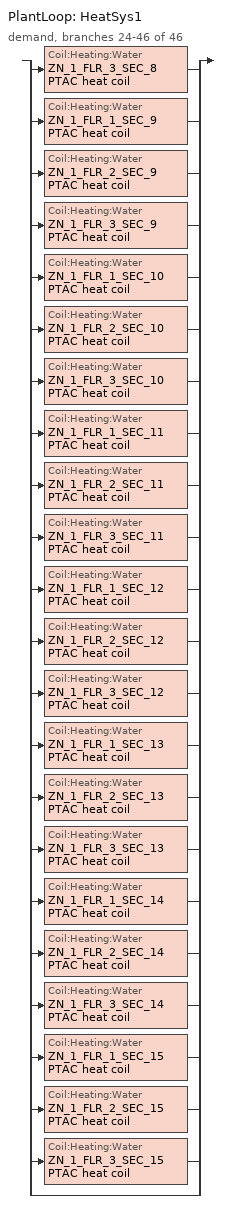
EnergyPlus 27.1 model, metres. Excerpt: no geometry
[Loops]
PlantLoop 'HeatSys1'
 demand, branches 24-46 of 46: split
  | Coil:Heating:Water 'ZN_1_FLR_3_SEC_8 PTAC heat coil'
  | Coil:Heating:Water 'ZN_1_FLR_1_SEC_9 PTAC heat coil'
  | Coil:Heating:Water 'ZN_1_FLR_2_SEC_9 PTAC heat coil'
  | Coil:Heating:Water 'ZN_1_FLR_3_SEC_9 PTAC heat coil'
  | Coil:Heating:Water 'ZN_1_FLR_1_SEC_10 PTAC heat coil'
  | Coil:Heating:Water 'ZN_1_FLR_2_SEC_10 PTAC heat coil'
  | Coil:Heating:Water 'ZN_1_FLR_3_SEC_10 PTAC heat coil'
  | Coil:Heating:Water 'ZN_1_FLR_1_SEC_11 PTAC heat coil'
  | Coil:Heating:Water 'ZN_1_FLR_2_SEC_11 PTAC heat coil'
  | Coil:Heating:Water 'ZN_1_FLR_3_SEC_11 PTAC heat coil'
  | Coil:Heating:Water 'ZN_1_FLR_1_SEC_12 PTAC heat coil'
  | Coil:Heating:Water 'ZN_1_FLR_2_SEC_12 PTAC heat coil'
  | Coil:Heating:Water 'ZN_1_FLR_3_SEC_12 PTAC heat coil'
  | Coil:Heating:Water 'ZN_1_FLR_1_SEC_13 PTAC heat coil'
  | Coil:Heating:Water 'ZN_1_FLR_2_SEC_13 PTAC heat coil'
  | Coil:Heating:Water 'ZN_1_FLR_3_SEC_13 PTAC heat coil'
  | Coil:Heating:Water 'ZN_1_FLR_1_SEC_14 PTAC heat coil'
  | Coil:Heating:Water 'ZN_1_FLR_2_SEC_14 PTAC heat coil'
  | Coil:Heating:Water 'ZN_1_FLR_3_SEC_14 PTAC heat coil'
  | Coil:Heating:Water 'ZN_1_FLR_1_SEC_15 PTAC heat coil'
  | Coil:Heating:Water 'ZN_1_FLR_2_SEC_15 PTAC heat coil'
  | Coil:Heating:Water 'ZN_1_FLR_3_SEC_15 PTAC heat coil'
  | bypass
[ComponentCost:LineItem]
Name | Line Item Type | Item | Cost per Each {$} | Quantity | Cost per Unit of Output Capacity {$/kW}
Daylighting:ZN_1_FLR_3_SEC_8 | Daylighting:Controls | ZN_1_FLR_3_SEC_8 | 1 | 0
Infiltration:ZN_1_FLR_3_SEC_8 | General | ZN_1_FLR_3_SEC_8 | 1 | 0.0362
People:ZN_1_FLR_3_SEC_8 | General | ZN_1_FLR_3_SEC_8 | 1 | 2.6803
LIGHTING EQUIP:ZN_1_FLR_3_SEC_8 | Lights | ZN_1_FLR_3_SEC_8 |  |  | 1
ELECTRIC EQUIPMENT:ZN_1_FLR_3_SEC_8:MiscPlug | General | ZN_1_FLR_3_SEC_8 | 1 | 0.5388
Daylighting:ZN_1_FLR_1_SEC_9 | Daylighting:Controls | ZN_1_FLR_1_SEC_9 | 1 | 0
Infiltration:ZN_1_FLR_1_SEC_9 | General | ZN_1_FLR_1_SEC_9 | 1 | 0.0351
People:ZN_1_FLR_1_SEC_9 | General | ZN_1_FLR_1_SEC_9 | 1 | 2.6035
LIGHTING EQUIP:ZN_1_FLR_1_SEC_9 | Lights | ZN_1_FLR_1_SEC_9 |  |  | 1
ELECTRIC EQUIPMENT:ZN_1_FLR_1_SEC_9:MiscPlug | General | ZN_1_FLR_1_SEC_9 | 1 | 0.5234
Daylighting:ZN_1_FLR_2_SEC_9 | Daylighting:Controls | ZN_1_FLR_2_SEC_9 | 1 | 0
Infiltration:ZN_1_FLR_2_SEC_9 | General | ZN_1_FLR_2_SEC_9 | 1 | 0.0351
People:ZN_1_FLR_2_SEC_9 | General | ZN_1_FLR_2_SEC_9 | 1 | 2.6035
LIGHTING EQUIP:ZN_1_FLR_2_SEC_9 | Lights | ZN_1_FLR_2_SEC_9 |  |  | 1
ELECTRIC EQUIPMENT:ZN_1_FLR_2_SEC_9:MiscPlug | General | ZN_1_FLR_2_SEC_9 | 1 | 0.5234
Daylighting:ZN_1_FLR_3_SEC_9 | Daylighting:Controls | ZN_1_FLR_3_SEC_9 | 1 | 0
Infiltration:ZN_1_FLR_3_SEC_9 | General | ZN_1_FLR_3_SEC_9 | 1 | 0.0351
People:ZN_1_FLR_3_SEC_9 | General | ZN_1_FLR_3_SEC_9 | 1 | 2.6035
LIGHTING EQUIP:ZN_1_FLR_3_SEC_9 | Lights | ZN_1_FLR_3_SEC_9 |  |  | 1
ELECTRIC EQUIPMENT:ZN_1_FLR_3_SEC_9:MiscPlug | General | ZN_1_FLR_3_SEC_9 | 1 | 0.5234
Daylighting:ZN_1_FLR_1_SEC_10 | Daylighting:Controls | ZN_1_FLR_1_SEC_10 | 1 | 0
Infiltration:ZN_1_FLR_1_SEC_10 | General | ZN_1_FLR_1_SEC_10 | 1 | 0.0362
People:ZN_1_FLR_1_SEC_10 | General | ZN_1_FLR_1_SEC_10 | 1 | 2.6803
LIGHTING EQUIP:ZN_1_FLR_1_SEC_10 | Lights | ZN_1_FLR_1_SEC_10 |  |  | 1
ELECTRIC EQUIPMENT:ZN_1_FLR_1_SEC_10:MiscPlug | General | ZN_1_FLR_1_SEC_10 | 1 | 0.5388
Daylighting:ZN_1_FLR_2_SEC_10 | Daylighting:Controls | ZN_1_FLR_2_SEC_10 | 1 | 0
Infiltration:ZN_1_FLR_2_SEC_10 | General | ZN_1_FLR_2_SEC_10 | 1 | 0.0362
People:ZN_1_FLR_2_SEC_10 | General | ZN_1_FLR_2_SEC_10 | 1 | 2.6803
LIGHTING EQUIP:ZN_1_FLR_2_SEC_10 | Lights | ZN_1_FLR_2_SEC_10 |  |  | 1
ELECTRIC EQUIPMENT:ZN_1_FLR_2_SEC_10:MiscPlug | General | ZN_1_FLR_2_SEC_10 | 1 | 0.5388
Daylighting:ZN_1_FLR_3_SEC_10 | Daylighting:Controls | ZN_1_FLR_3_SEC_10 | 1 | 0
Infiltration:ZN_1_FLR_3_SEC_10 | General | ZN_1_FLR_3_SEC_10 | 1 | 0.0362
People:ZN_1_FLR_3_SEC_10 | General | ZN_1_FLR_3_SEC_10 | 1 | 2.6803
LIGHTING EQUIP:ZN_1_FLR_3_SEC_10 | Lights | ZN_1_FLR_3_SEC_10 |  |  | 1
ELECTRIC EQUIPMENT:ZN_1_FLR_3_SEC_10:MiscPlug | General | ZN_1_FLR_3_SEC_10 | 1 | 0.5388
Daylighting:ZN_1_FLR_1_SEC_11 | Daylighting:Controls | ZN_1_FLR_1_SEC_11 | 1 | 0
Infiltration:ZN_1_FLR_1_SEC_11 | General | ZN_1_FLR_1_SEC_11 | 1 | 0.0252
People:ZN_1_FLR_1_SEC_11 | General | ZN_1_FLR_1_SEC_11 | 1 | 1.8637
LIGHTING EQUIP:ZN_1_FLR_1_SEC_11 | Lights | ZN_1_FLR_1_SEC_11 |  |  | 1
ELECTRIC EQUIPMENT:ZN_1_FLR_1_SEC_11:MiscPlug | General | ZN_1_FLR_1_SEC_11 | 1 | 0.3746
Daylighting:ZN_1_FLR_2_SEC_11 | Daylighting:Controls | ZN_1_FLR_2_SEC_11 | 1 | 0
Infiltration:ZN_1_FLR_2_SEC_11 | General | ZN_1_FLR_2_SEC_11 | 1 | 0.0252
People:ZN_1_FLR_2_SEC_11 | General | ZN_1_FLR_2_SEC_11 | 1 | 1.8637
LIGHTING EQUIP:ZN_1_FLR_2_SEC_11 | Lights | ZN_1_FLR_2_SEC_11 |  |  | 1
ELECTRIC EQUIPMENT:ZN_1_FLR_2_SEC_11:MiscPlug | General | ZN_1_FLR_2_SEC_11 | 1 | 0.3746
Daylighting:ZN_1_FLR_3_SEC_11 | Daylighting:Controls | ZN_1_FLR_3_SEC_11 | 1 | 0
Infiltration:ZN_1_FLR_3_SEC_11 | General | ZN_1_FLR_3_SEC_11 | 1 | 0.0252
People:ZN_1_FLR_3_SEC_11 | General | ZN_1_FLR_3_SEC_11 | 1 | 1.8637
LIGHTING EQUIP:ZN_1_FLR_3_SEC_11 | Lights | ZN_1_FLR_3_SEC_11 |  |  | 1
ELECTRIC EQUIPMENT:ZN_1_FLR_3_SEC_11:MiscPlug | General | ZN_1_FLR_3_SEC_11 | 1 | 0.3746
Daylighting:ZN_1_FLR_1_SEC_12 | Daylighting:Controls | ZN_1_FLR_1_SEC_12 | 1 | 0
Infiltration:ZN_1_FLR_1_SEC_12 | General | ZN_1_FLR_1_SEC_12 | 1 | 0.0855
People:ZN_1_FLR_1_SEC_12 | General | ZN_1_FLR_1_SEC_12 | 1 | 6.3309
LIGHTING EQUIP:ZN_1_FLR_1_SEC_12 | Lights | ZN_1_FLR_1_SEC_12 |  |  | 1
ELECTRIC EQUIPMENT:ZN_1_FLR_1_SEC_12:MiscPlug | General | ZN_1_FLR_1_SEC_12 | 1 | 1.2727
Daylighting:ZN_1_FLR_2_SEC_12 | Daylighting:Controls | ZN_1_FLR_2_SEC_12 | 1 | 0
Infiltration:ZN_1_FLR_2_SEC_12 | General | ZN_1_FLR_2_SEC_12 | 1 | 0.0855
People:ZN_1_FLR_2_SEC_12 | General | ZN_1_FLR_2_SEC_12 | 1 | 6.3309
LIGHTING EQUIP:ZN_1_FLR_2_SEC_12 | Lights | ZN_1_FLR_2_SEC_12 |  |  | 1
ELECTRIC EQUIPMENT:ZN_1_FLR_2_SEC_12:MiscPlug | General | ZN_1_FLR_2_SEC_12 | 1 | 1.2727
Daylighting:ZN_1_FLR_3_SEC_12 | Daylighting:Controls | ZN_1_FLR_3_SEC_12 | 1 | 0
Infiltration:ZN_1_FLR_3_SEC_12 | General | ZN_1_FLR_3_SEC_12 | 1 | 0.0855
People:ZN_1_FLR_3_SEC_12 | General | ZN_1_FLR_3_SEC_12 | 1 | 6.3309
LIGHTING EQUIP:ZN_1_FLR_3_SEC_12 | Lights | ZN_1_FLR_3_SEC_12 |  |  | 1
ELECTRIC EQUIPMENT:ZN_1_FLR_3_SEC_12:MiscPlug | General | ZN_1_FLR_3_SEC_12 | 1 | 1.2727
Infiltration:ZN_1_FLR_1_SEC_13 | General | ZN_1_FLR_1_SEC_13 | 1 | 0.0954
People:ZN_1_FLR_1_SEC_13 | General | ZN_1_FLR_1_SEC_13 | 1 | 7.0708
LIGHTING EQUIP:ZN_1_FLR_1_SEC_13 | Lights | ZN_1_FLR_1_SEC_13 |  |  | 1
ELECTRIC EQUIPMENT:ZN_1_FLR_1_SEC_13:MiscPlug | General | ZN_1_FLR_1_SEC_13 | 1 | 1.4214
Infiltration:ZN_1_FLR_2_SEC_13 | General | ZN_1_FLR_2_SEC_13 | 1 | 0.0954
People:ZN_1_FLR_2_SEC_13 | General | ZN_1_FLR_2_SEC_13 | 1 | 7.0708
LIGHTING EQUIP:ZN_1_FLR_2_SEC_13 | Lights | ZN_1_FLR_2_SEC_13 |  |  | 1
ELECTRIC EQUIPMENT:ZN_1_FLR_2_SEC_13:MiscPlug | General | ZN_1_FLR_2_SEC_13 | 1 | 1.4214
Infiltration:ZN_1_FLR_3_SEC_13 | General | ZN_1_FLR_3_SEC_13 | 1 | 0.0954
People:ZN_1_FLR_3_SEC_13 | General | ZN_1_FLR_3_SEC_13 | 1 | 7.0708
LIGHTING EQUIP:ZN_1_FLR_3_SEC_13 | Lights | ZN_1_FLR_3_SEC_13 |  |  | 1
ELECTRIC EQUIPMENT:ZN_1_FLR_3_SEC_13:MiscPlug | General | ZN_1_FLR_3_SEC_13 | 1 | 1.4214
Infiltration:ZN_1_FLR_1_SEC_14 | General | ZN_1_FLR_1_SEC_14 | 1 | 0.0087
People:ZN_1_FLR_1_SEC_14 | General | ZN_1_FLR_1_SEC_14 | 1 | 0.6436
LIGHTING EQUIP:ZN_1_FLR_1_SEC_14 | Lights | ZN_1_FLR_1_SEC_14 |  |  | 1
ELECTRIC EQUIPMENT:ZN_1_FLR_1_SEC_14:MiscPlug | General | ZN_1_FLR_1_SEC_14 | 1 | 0.1294
Infiltration:ZN_1_FLR_2_SEC_14 | General | ZN_1_FLR_2_SEC_14 | 1 | 0.0087
People:ZN_1_FLR_2_SEC_14 | General | ZN_1_FLR_2_SEC_14 | 1 | 0.6436
LIGHTING EQUIP:ZN_1_FLR_2_SEC_14 | Lights | ZN_1_FLR_2_SEC_14 |  |  | 1
ELECTRIC EQUIPMENT:ZN_1_FLR_2_SEC_14:MiscPlug | General | ZN_1_FLR_2_SEC_14 | 1 | 0.1294
Infiltration:ZN_1_FLR_3_SEC_14 | General | ZN_1_FLR_3_SEC_14 | 1 | 0.0087
People:ZN_1_FLR_3_SEC_14 | General | ZN_1_FLR_3_SEC_14 | 1 | 0.6436
LIGHTING EQUIP:ZN_1_FLR_3_SEC_14 | Lights | ZN_1_FLR_3_SEC_14 |  |  | 1
ELECTRIC EQUIPMENT:ZN_1_FLR_3_SEC_14:MiscPlug | General | ZN_1_FLR_3_SEC_14 | 1 | 0.1294
Infiltration:ZN_1_FLR_1_SEC_15 | General | ZN_1_FLR_1_SEC_15 | 1 | 0.0954
People:ZN_1_FLR_1_SEC_15 | General | ZN_1_FLR_1_SEC_15 | 1 | 7.0708
LIGHTING EQUIP:ZN_1_FLR_1_SEC_15 | Lights | ZN_1_FLR_1_SEC_15 |  |  | 1
ELECTRIC EQUIPMENT:ZN_1_FLR_1_SEC_15:MiscPlug | General | ZN_1_FLR_1_SEC_15 | 1 | 1.4214
Infiltration:ZN_1_FLR_2_SEC_15 | General | ZN_1_FLR_2_SEC_15 | 1 | 0.0954
People:ZN_1_FLR_2_SEC_15 | General | ZN_1_FLR_2_SEC_15 | 1 | 7.0708
LIGHTING EQUIP:ZN_1_FLR_2_SEC_15 | Lights | ZN_1_FLR_2_SEC_15 |  |  | 1
ELECTRIC EQUIPMENT:ZN_1_FLR_2_SEC_15:MiscPlug | General | ZN_1_FLR_2_SEC_15 | 1 | 1.4214
Infiltration:ZN_1_FLR_3_SEC_15 | General | ZN_1_FLR_3_SEC_15 | 1 | 0.0954
People:ZN_1_FLR_3_SEC_15 | General | ZN_1_FLR_3_SEC_15 | 1 | 7.0708
LIGHTING EQUIP:ZN_1_FLR_3_SEC_15 | Lights | ZN_1_FLR_3_SEC_15 |  |  | 1
ELECTRIC EQUIPMENT:ZN_1_FLR_3_SEC_15:MiscPlug | General | ZN_1_FLR_3_SEC_15 | 1 | 1.4214
[Sizing:Zone] Zone Cooling Design Supply Air Temperature Input Method=SupplyAirTemperature; Zone Cooling Design Supply Air Temperature {C}=14; Zone Heating Design Supply Air Temperature Input Method=SupplyAirTemperature; Zone Heating Design Supply Air Temperature {C}=40; Zone Cooling Design Supply Air Humidity Ratio {kgWater/kgDryAir}=0.0085; Zone Heating Design Supply Air Humidity Ratio {kgWater/kgDryAir}=0.008; Zone Heating Sizing Factor=0; Zone Cooling Sizing Factor=0; Cooling Design Air Flow Method=DesignDay; Cooling Design Air Flow Rate {m3/s}=0; Cooling Minimum Air Flow {m3/s}=0; Cooling Minimum Air Flow Fraction=0; Heating Design Air Flow Method=DesignDay; Heating Design Air Flow Rate {m3/s}=0
Name | Design Specification Outdoor Air Object
ZN_1_FLR_3_SEC_8 | SZ DSOA ZN_1_FLR_3_SEC_8
ZN_1_FLR_1_SEC_9 | SZ DSOA ZN_1_FLR_1_SEC_9
ZN_1_FLR_2_SEC_9 | SZ DSOA ZN_1_FLR_2_SEC_9
ZN_1_FLR_3_SEC_9 | SZ DSOA ZN_1_FLR_3_SEC_9
ZN_1_FLR_1_SEC_10 | SZ DSOA ZN_1_FLR_1_SEC_10
ZN_1_FLR_2_SEC_10 | SZ DSOA ZN_1_FLR_2_SEC_10
ZN_1_FLR_3_SEC_10 | SZ DSOA ZN_1_FLR_3_SEC_10
ZN_1_FLR_1_SEC_11 | SZ DSOA ZN_1_FLR_1_SEC_11
ZN_1_FLR_2_SEC_11 | SZ DSOA ZN_1_FLR_2_SEC_11
ZN_1_FLR_3_SEC_11 | SZ DSOA ZN_1_FLR_3_SEC_11
ZN_1_FLR_1_SEC_12 | SZ DSOA ZN_1_FLR_1_SEC_12
ZN_1_FLR_2_SEC_12 | SZ DSOA ZN_1_FLR_2_SEC_12
ZN_1_FLR_3_SEC_12 | SZ DSOA ZN_1_FLR_3_SEC_12
ZN_1_FLR_1_SEC_13 | SZ DSOA ZN_1_FLR_1_SEC_13
ZN_1_FLR_2_SEC_13 | SZ DSOA ZN_1_FLR_2_SEC_13
ZN_1_FLR_3_SEC_13 | SZ DSOA ZN_1_FLR_3_SEC_13
ZN_1_FLR_1_SEC_14 | SZ DSOA ZN_1_FLR_1_SEC_14
ZN_1_FLR_2_SEC_14 | SZ DSOA ZN_1_FLR_2_SEC_14
ZN_1_FLR_3_SEC_14 | SZ DSOA ZN_1_FLR_3_SEC_14
ZN_1_FLR_1_SEC_15 | SZ DSOA ZN_1_FLR_1_SEC_15
ZN_1_FLR_2_SEC_15 | SZ DSOA ZN_1_FLR_2_SEC_15
ZN_1_FLR_3_SEC_15 | SZ DSOA ZN_1_FLR_3_SEC_15
[DesignSpecification:OutdoorAir] Outdoor Air Method=Flow/Zone; Outdoor Air Flow per Zone Floor Area {m3/s-m2}=0
Name | Outdoor Air Flow per Zone {m3/s}
SZ DSOA ZN_1_FLR_3_SEC_8; SZ DSOA ZN_1_FLR_1_SEC_10; SZ DSOA ZN_1_FLR_2_SEC_10; SZ DSOA ZN_1_FLR_3_SEC_10 | 0.0268905
SZ DSOA ZN_1_FLR_1_SEC_9; SZ DSOA ZN_1_FLR_2_SEC_9; SZ DSOA ZN_1_FLR_3_SEC_9 | 0.0261197
SZ DSOA ZN_1_FLR_1_SEC_11; SZ DSOA ZN_1_FLR_2_SEC_11; SZ DSOA ZN_1_FLR_3_SEC_11 | 0.0186979
SZ DSOA ZN_1_FLR_1_SEC_12; SZ DSOA ZN_1_FLR_2_SEC_12; SZ DSOA ZN_1_FLR_3_SEC_12 | 0.0635154
SZ DSOA ZN_1_FLR_1_SEC_13; SZ DSOA ZN_1_FLR_2_SEC_13; SZ DSOA ZN_1_FLR_3_SEC_13; SZ DSOA ZN_1_FLR_1_SEC_15; SZ DSOA ZN_1_FLR_2_SEC_15; SZ DSOA ZN_1_FLR_3_SEC_15 | 0.070939
SZ DSOA ZN_1_FLR_1_SEC_14; SZ DSOA ZN_1_FLR_2_SEC_14; SZ DSOA ZN_1_FLR_3_SEC_14 | 0.00645702
[ZoneControl:Thermostat] Control Type Schedule=Dual Zone Control Type Sched
Name | Zone or ZoneList | Control 1
ZN_1_FLR_3_SEC_8 Thermostat | ZN_1_FLR_3_SEC_8 | ZN_1_FLR_3_SEC_8 DualSPSched
ZN_1_FLR_1_SEC_9 Thermostat | ZN_1_FLR_1_SEC_9 | ZN_1_FLR_1_SEC_9 DualSPSched
ZN_1_FLR_2_SEC_9 Thermostat | ZN_1_FLR_2_SEC_9 | ZN_1_FLR_2_SEC_9 DualSPSched
ZN_1_FLR_3_SEC_9 Thermostat | ZN_1_FLR_3_SEC_9 | ZN_1_FLR_3_SEC_9 DualSPSched
ZN_1_FLR_1_SEC_10 Thermostat | ZN_1_FLR_1_SEC_10 | ZN_1_FLR_1_SEC_10 DualSPSched
ZN_1_FLR_2_SEC_10 Thermostat | ZN_1_FLR_2_SEC_10 | ZN_1_FLR_2_SEC_10 DualSPSched
ZN_1_FLR_3_SEC_10 Thermostat | ZN_1_FLR_3_SEC_10 | ZN_1_FLR_3_SEC_10 DualSPSched
ZN_1_FLR_1_SEC_11 Thermostat | ZN_1_FLR_1_SEC_11 | ZN_1_FLR_1_SEC_11 DualSPSched
ZN_1_FLR_2_SEC_11 Thermostat | ZN_1_FLR_2_SEC_11 | ZN_1_FLR_2_SEC_11 DualSPSched
ZN_1_FLR_3_SEC_11 Thermostat | ZN_1_FLR_3_SEC_11 | ZN_1_FLR_3_SEC_11 DualSPSched
ZN_1_FLR_1_SEC_12 Thermostat | ZN_1_FLR_1_SEC_12 | ZN_1_FLR_1_SEC_12 DualSPSched
ZN_1_FLR_2_SEC_12 Thermostat | ZN_1_FLR_2_SEC_12 | ZN_1_FLR_2_SEC_12 DualSPSched
ZN_1_FLR_3_SEC_12 Thermostat | ZN_1_FLR_3_SEC_12 | ZN_1_FLR_3_SEC_12 DualSPSched
ZN_1_FLR_1_SEC_13 Thermostat | ZN_1_FLR_1_SEC_13 | ZN_1_FLR_1_SEC_13 DualSPSched
ZN_1_FLR_2_SEC_13 Thermostat | ZN_1_FLR_2_SEC_13 | ZN_1_FLR_2_SEC_13 DualSPSched
ZN_1_FLR_3_SEC_13 Thermostat | ZN_1_FLR_3_SEC_13 | ZN_1_FLR_3_SEC_13 DualSPSched
ZN_1_FLR_1_SEC_14 Thermostat | ZN_1_FLR_1_SEC_14 | ZN_1_FLR_1_SEC_14 DualSPSched
ZN_1_FLR_2_SEC_14 Thermostat | ZN_1_FLR_2_SEC_14 | ZN_1_FLR_2_SEC_14 DualSPSched
ZN_1_FLR_3_SEC_14 Thermostat | ZN_1_FLR_3_SEC_14 | ZN_1_FLR_3_SEC_14 DualSPSched
ZN_1_FLR_1_SEC_15 Thermostat | ZN_1_FLR_1_SEC_15 | ZN_1_FLR_1_SEC_15 DualSPSched
ZN_1_FLR_2_SEC_15 Thermostat | ZN_1_FLR_2_SEC_15 | ZN_1_FLR_2_SEC_15 DualSPSched
ZN_1_FLR_3_SEC_15 Thermostat | ZN_1_FLR_3_SEC_15 | ZN_1_FLR_3_SEC_15 DualSPSched
[ThermostatSetpoint:DualSetpoint] Heating Setpoint Temperature Schedule=HtgSetP_Sch; Cooling Setpoint Temperature Schedule=ClgSetP_Sch
ZN_1_FLR_3_SEC_8 DualSPSched; ZN_1_FLR_1_SEC_9 DualSPSched; ZN_1_FLR_2_SEC_9 DualSPSched; ZN_1_FLR_3_SEC_9 DualSPSched; ZN_1_FLR_1_SEC_10 DualSPSched; ZN_1_FLR_2_SEC_10 DualSPSched; ZN_1_FLR_3_SEC_10 DualSPSched; ZN_1_FLR_1_SEC_11 DualSPSched; ZN_1_FLR_2_SEC_11 DualSPSched; ZN_1_FLR_3_SEC_11 DualSPSched; ZN_1_FLR_1_SEC_12 DualSPSched; ZN_1_FLR_2_SEC_12 DualSPSched; ZN_1_FLR_3_SEC_12 DualSPSched; ZN_1_FLR_1_SEC_13 DualSPSched; ZN_1_FLR_2_SEC_13 DualSPSched; ZN_1_FLR_3_SEC_13 DualSPSched; ZN_1_FLR_1_SEC_14 DualSPSched; ZN_1_FLR_2_SEC_14 DualSPSched; ZN_1_FLR_3_SEC_14 DualSPSched; ZN_1_FLR_1_SEC_15 DualSPSched; ZN_1_FLR_2_SEC_15 DualSPSched; ZN_1_FLR_3_SEC_15 DualSPSched
[Zone equipment]
ZN_1_FLR_3_SEC_8: ZN_1_FLR_3_SEC_8 PTAC
ZN_1_FLR_1_SEC_9: ZN_1_FLR_1_SEC_9 PTAC
ZN_1_FLR_2_SEC_9: ZN_1_FLR_2_SEC_9 PTAC
ZN_1_FLR_3_SEC_9: ZN_1_FLR_3_SEC_9 PTAC
ZN_1_FLR_1_SEC_10: ZN_1_FLR_1_SEC_10 PTAC
ZN_1_FLR_2_SEC_10: ZN_1_FLR_2_SEC_10 PTAC
ZN_1_FLR_3_SEC_10: ZN_1_FLR_3_SEC_10 PTAC
ZN_1_FLR_1_SEC_11: ZN_1_FLR_1_SEC_11 PTAC
ZN_1_FLR_2_SEC_11: ZN_1_FLR_2_SEC_11 PTAC
ZN_1_FLR_3_SEC_11: ZN_1_FLR_3_SEC_11 PTAC
ZN_1_FLR_1_SEC_12: ZN_1_FLR_1_SEC_12 PTAC
ZN_1_FLR_2_SEC_12: ZN_1_FLR_2_SEC_12 PTAC
ZN_1_FLR_3_SEC_12: ZN_1_FLR_3_SEC_12 PTAC
ZN_1_FLR_1_SEC_13: ZN_1_FLR_1_SEC_13 PTAC
ZN_1_FLR_2_SEC_13: ZN_1_FLR_2_SEC_13 PTAC
ZN_1_FLR_3_SEC_13: ZN_1_FLR_3_SEC_13 PTAC
ZN_1_FLR_1_SEC_14: ZN_1_FLR_1_SEC_14 PTAC
ZN_1_FLR_2_SEC_14: ZN_1_FLR_2_SEC_14 PTAC
ZN_1_FLR_3_SEC_14: ZN_1_FLR_3_SEC_14 PTAC
ZN_1_FLR_1_SEC_15: ZN_1_FLR_1_SEC_15 PTAC
ZN_1_FLR_2_SEC_15: ZN_1_FLR_2_SEC_15 PTAC
ZN_1_FLR_3_SEC_15: ZN_1_FLR_3_SEC_15 PTAC
[ZoneHVAC:PackagedTerminalAirConditioner] Availability Schedule=ALWAYS_ON; Cooling Supply Air Flow Rate {m3/s}=AUTOSIZE; Heating Supply Air Flow Rate {m3/s}=AUTOSIZE; No Load Supply Air Flow Rate {m3/s}=AUTOSIZE; Cooling Outdoor Air Flow Rate {m3/s}=AUTOSIZE; Heating Outdoor Air Flow Rate {m3/s}=AUTOSIZE; No Load Outdoor Air Flow Rate {m3/s}=AUTOSIZE; Fan Placement=DrawThrough; Supply Air Fan Operating Mode Schedule=ALWAYS_OFF
Name | Supply Air Fan | Heating Coil | Cooling Coil
ZN_1_FLR_3_SEC_8 PTAC | ZN_1_FLR_3_SEC_8 PTACFan | ZN_1_FLR_3_SEC_8 PTAC heat coil | ZN_1_FLR_3_SEC_8 PTAC DXCoil
ZN_1_FLR_1_SEC_9 PTAC | ZN_1_FLR_1_SEC_9 PTACFan | ZN_1_FLR_1_SEC_9 PTAC heat coil | ZN_1_FLR_1_SEC_9 PTAC DXCoil
ZN_1_FLR_2_SEC_9 PTAC | ZN_1_FLR_2_SEC_9 PTACFan | ZN_1_FLR_2_SEC_9 PTAC heat coil | ZN_1_FLR_2_SEC_9 PTAC DXCoil
ZN_1_FLR_3_SEC_9 PTAC | ZN_1_FLR_3_SEC_9 PTACFan | ZN_1_FLR_3_SEC_9 PTAC heat coil | ZN_1_FLR_3_SEC_9 PTAC DXCoil
ZN_1_FLR_1_SEC_10 PTAC | ZN_1_FLR_1_SEC_10 PTACFan | ZN_1_FLR_1_SEC_10 PTAC heat coil | ZN_1_FLR_1_SEC_10 PTAC DXCoil
ZN_1_FLR_2_SEC_10 PTAC | ZN_1_FLR_2_SEC_10 PTACFan | ZN_1_FLR_2_SEC_10 PTAC heat coil | ZN_1_FLR_2_SEC_10 PTAC DXCoil
ZN_1_FLR_3_SEC_10 PTAC | ZN_1_FLR_3_SEC_10 PTACFan | ZN_1_FLR_3_SEC_10 PTAC heat coil | ZN_1_FLR_3_SEC_10 PTAC DXCoil
ZN_1_FLR_1_SEC_11 PTAC | ZN_1_FLR_1_SEC_11 PTACFan | ZN_1_FLR_1_SEC_11 PTAC heat coil | ZN_1_FLR_1_SEC_11 PTAC DXCoil
ZN_1_FLR_2_SEC_11 PTAC | ZN_1_FLR_2_SEC_11 PTACFan | ZN_1_FLR_2_SEC_11 PTAC heat coil | ZN_1_FLR_2_SEC_11 PTAC DXCoil
ZN_1_FLR_3_SEC_11 PTAC | ZN_1_FLR_3_SEC_11 PTACFan | ZN_1_FLR_3_SEC_11 PTAC heat coil | ZN_1_FLR_3_SEC_11 PTAC DXCoil
ZN_1_FLR_1_SEC_12 PTAC | ZN_1_FLR_1_SEC_12 PTACFan | ZN_1_FLR_1_SEC_12 PTAC heat coil | ZN_1_FLR_1_SEC_12 PTAC DXCoil
ZN_1_FLR_2_SEC_12 PTAC | ZN_1_FLR_2_SEC_12 PTACFan | ZN_1_FLR_2_SEC_12 PTAC heat coil | ZN_1_FLR_2_SEC_12 PTAC DXCoil
ZN_1_FLR_3_SEC_12 PTAC | ZN_1_FLR_3_SEC_12 PTACFan | ZN_1_FLR_3_SEC_12 PTAC heat coil | ZN_1_FLR_3_SEC_12 PTAC DXCoil
ZN_1_FLR_1_SEC_13 PTAC | ZN_1_FLR_1_SEC_13 PTACFan | ZN_1_FLR_1_SEC_13 PTAC heat coil | ZN_1_FLR_1_SEC_13 PTAC DXCoil
ZN_1_FLR_2_SEC_13 PTAC | ZN_1_FLR_2_SEC_13 PTACFan | ZN_1_FLR_2_SEC_13 PTAC heat coil | ZN_1_FLR_2_SEC_13 PTAC DXCoil
ZN_1_FLR_3_SEC_13 PTAC | ZN_1_FLR_3_SEC_13 PTACFan | ZN_1_FLR_3_SEC_13 PTAC heat coil | ZN_1_FLR_3_SEC_13 PTAC DXCoil
ZN_1_FLR_1_SEC_14 PTAC | ZN_1_FLR_1_SEC_14 PTACFan | ZN_1_FLR_1_SEC_14 PTAC heat coil | ZN_1_FLR_1_SEC_14 PTAC DXCoil
ZN_1_FLR_2_SEC_14 PTAC | ZN_1_FLR_2_SEC_14 PTACFan | ZN_1_FLR_2_SEC_14 PTAC heat coil | ZN_1_FLR_2_SEC_14 PTAC DXCoil
ZN_1_FLR_3_SEC_14 PTAC | ZN_1_FLR_3_SEC_14 PTACFan | ZN_1_FLR_3_SEC_14 PTAC heat coil | ZN_1_FLR_3_SEC_14 PTAC DXCoil
ZN_1_FLR_1_SEC_15 PTAC | ZN_1_FLR_1_SEC_15 PTACFan | ZN_1_FLR_1_SEC_15 PTAC heat coil | ZN_1_FLR_1_SEC_15 PTAC DXCoil
ZN_1_FLR_2_SEC_15 PTAC | ZN_1_FLR_2_SEC_15 PTACFan | ZN_1_FLR_2_SEC_15 PTAC heat coil | ZN_1_FLR_2_SEC_15 PTAC DXCoil
ZN_1_FLR_3_SEC_15 PTAC | ZN_1_FLR_3_SEC_15 PTACFan | ZN_1_FLR_3_SEC_15 PTAC heat coil | ZN_1_FLR_3_SEC_15 PTAC DXCoil
[Fan:OnOff] Availability Schedule=ALWAYS_ON; Fan Total Efficiency=0.6; Pressure Rise {Pa}=497.82; Maximum Flow Rate {m3/s}=AUTOSIZE; Motor Efficiency=0.85; Motor In Airstream Fraction=1
ZN_1_FLR_3_SEC_8 PTACFan; ZN_1_FLR_1_SEC_9 PTACFan; ZN_1_FLR_2_SEC_9 PTACFan; ZN_1_FLR_3_SEC_9 PTACFan; ZN_1_FLR_1_SEC_10 PTACFan; ZN_1_FLR_2_SEC_10 PTACFan; ZN_1_FLR_3_SEC_10 PTACFan; ZN_1_FLR_1_SEC_11 PTACFan; ZN_1_FLR_2_SEC_11 PTACFan; ZN_1_FLR_3_SEC_11 PTACFan; ZN_1_FLR_1_SEC_12 PTACFan; ZN_1_FLR_2_SEC_12 PTACFan; ZN_1_FLR_3_SEC_12 PTACFan; ZN_1_FLR_1_SEC_13 PTACFan; ZN_1_FLR_2_SEC_13 PTACFan; ZN_1_FLR_3_SEC_13 PTACFan; ZN_1_FLR_1_SEC_14 PTACFan; ZN_1_FLR_2_SEC_14 PTACFan; ZN_1_FLR_3_SEC_14 PTACFan; ZN_1_FLR_1_SEC_15 PTACFan; ZN_1_FLR_2_SEC_15 PTACFan; ZN_1_FLR_3_SEC_15 PTACFan
[Coil:Cooling:DX:SingleSpeed] Availability Schedule=ALWAYS_ON; Gross Rated Total Cooling Capacity {W}=AUTOSIZE; Gross Rated Sensible Heat Ratio=AUTOSIZE; Gross Rated Cooling COP {W/W}=3; Rated Air Flow Rate {m3/s}=AUTOSIZE; 2023 Rated Evaporator Fan Power Per Volume Flow Rate {W/(m3/s)}=934.4
Name | Total Cooling Capacity Function of Temperature Curve | Total Cooling Capacity Function of Flow Fraction Curve | Energy Input Ratio Function of Temperature Curve | Energy Input Ratio Function of Flow Fraction Curve | Part Load Fraction Correlation Curve
ZN_1_FLR_3_SEC_8 PTAC DXCoil | ZN_1_FLR_3_SEC_8 PTACHPACCoolCapFT | ZN_1_FLR_3_SEC_8 PTACHPACCoolCapFFF | ZN_1_FLR_3_SEC_8 PTACHPACEIRFT | ZN_1_FLR_3_SEC_8 PTACHPACEIRFFF | ZN_1_FLR_3_SEC_8 PTACHPACPLFFPLR
ZN_1_FLR_1_SEC_9 PTAC DXCoil | ZN_1_FLR_1_SEC_9 PTACHPACCoolCapFT | ZN_1_FLR_1_SEC_9 PTACHPACCoolCapFFF | ZN_1_FLR_1_SEC_9 PTACHPACEIRFT | ZN_1_FLR_1_SEC_9 PTACHPACEIRFFF | ZN_1_FLR_1_SEC_9 PTACHPACPLFFPLR
ZN_1_FLR_2_SEC_9 PTAC DXCoil | ZN_1_FLR_2_SEC_9 PTACHPACCoolCapFT | ZN_1_FLR_2_SEC_9 PTACHPACCoolCapFFF | ZN_1_FLR_2_SEC_9 PTACHPACEIRFT | ZN_1_FLR_2_SEC_9 PTACHPACEIRFFF | ZN_1_FLR_2_SEC_9 PTACHPACPLFFPLR
ZN_1_FLR_3_SEC_9 PTAC DXCoil | ZN_1_FLR_3_SEC_9 PTACHPACCoolCapFT | ZN_1_FLR_3_SEC_9 PTACHPACCoolCapFFF | ZN_1_FLR_3_SEC_9 PTACHPACEIRFT | ZN_1_FLR_3_SEC_9 PTACHPACEIRFFF | ZN_1_FLR_3_SEC_9 PTACHPACPLFFPLR
ZN_1_FLR_1_SEC_10 PTAC DXCoil | ZN_1_FLR_1_SEC_10 PTACHPACCoolCapFT | ZN_1_FLR_1_SEC_10 PTACHPACCoolCapFFF | ZN_1_FLR_1_SEC_10 PTACHPACEIRFT | ZN_1_FLR_1_SEC_10 PTACHPACEIRFFF | ZN_1_FLR_1_SEC_10 PTACHPACPLFFPLR
ZN_1_FLR_2_SEC_10 PTAC DXCoil | ZN_1_FLR_2_SEC_10 PTACHPACCoolCapFT | ZN_1_FLR_2_SEC_10 PTACHPACCoolCapFFF | ZN_1_FLR_2_SEC_10 PTACHPACEIRFT | ZN_1_FLR_2_SEC_10 PTACHPACEIRFFF | ZN_1_FLR_2_SEC_10 PTACHPACPLFFPLR
ZN_1_FLR_3_SEC_10 PTAC DXCoil | ZN_1_FLR_3_SEC_10 PTACHPACCoolCapFT | ZN_1_FLR_3_SEC_10 PTACHPACCoolCapFFF | ZN_1_FLR_3_SEC_10 PTACHPACEIRFT | ZN_1_FLR_3_SEC_10 PTACHPACEIRFFF | ZN_1_FLR_3_SEC_10 PTACHPACPLFFPLR
ZN_1_FLR_1_SEC_11 PTAC DXCoil | ZN_1_FLR_1_SEC_11 PTACHPACCoolCapFT | ZN_1_FLR_1_SEC_11 PTACHPACCoolCapFFF | ZN_1_FLR_1_SEC_11 PTACHPACEIRFT | ZN_1_FLR_1_SEC_11 PTACHPACEIRFFF | ZN_1_FLR_1_SEC_11 PTACHPACPLFFPLR
ZN_1_FLR_2_SEC_11 PTAC DXCoil | ZN_1_FLR_2_SEC_11 PTACHPACCoolCapFT | ZN_1_FLR_2_SEC_11 PTACHPACCoolCapFFF | ZN_1_FLR_2_SEC_11 PTACHPACEIRFT | ZN_1_FLR_2_SEC_11 PTACHPACEIRFFF | ZN_1_FLR_2_SEC_11 PTACHPACPLFFPLR
ZN_1_FLR_3_SEC_11 PTAC DXCoil | ZN_1_FLR_3_SEC_11 PTACHPACCoolCapFT | ZN_1_FLR_3_SEC_11 PTACHPACCoolCapFFF | ZN_1_FLR_3_SEC_11 PTACHPACEIRFT | ZN_1_FLR_3_SEC_11 PTACHPACEIRFFF | ZN_1_FLR_3_SEC_11 PTACHPACPLFFPLR
ZN_1_FLR_1_SEC_12 PTAC DXCoil | ZN_1_FLR_1_SEC_12 PTACHPACCoolCapFT | ZN_1_FLR_1_SEC_12 PTACHPACCoolCapFFF | ZN_1_FLR_1_SEC_12 PTACHPACEIRFT | ZN_1_FLR_1_SEC_12 PTACHPACEIRFFF | ZN_1_FLR_1_SEC_12 PTACHPACPLFFPLR
ZN_1_FLR_2_SEC_12 PTAC DXCoil | ZN_1_FLR_2_SEC_12 PTACHPACCoolCapFT | ZN_1_FLR_2_SEC_12 PTACHPACCoolCapFFF | ZN_1_FLR_2_SEC_12 PTACHPACEIRFT | ZN_1_FLR_2_SEC_12 PTACHPACEIRFFF | ZN_1_FLR_2_SEC_12 PTACHPACPLFFPLR
ZN_1_FLR_3_SEC_12 PTAC DXCoil | ZN_1_FLR_3_SEC_12 PTACHPACCoolCapFT | ZN_1_FLR_3_SEC_12 PTACHPACCoolCapFFF | ZN_1_FLR_3_SEC_12 PTACHPACEIRFT | ZN_1_FLR_3_SEC_12 PTACHPACEIRFFF | ZN_1_FLR_3_SEC_12 PTACHPACPLFFPLR
ZN_1_FLR_1_SEC_13 PTAC DXCoil | ZN_1_FLR_1_SEC_13 PTACHPACCoolCapFT | ZN_1_FLR_1_SEC_13 PTACHPACCoolCapFFF | ZN_1_FLR_1_SEC_13 PTACHPACEIRFT | ZN_1_FLR_1_SEC_13 PTACHPACEIRFFF | ZN_1_FLR_1_SEC_13 PTACHPACPLFFPLR
ZN_1_FLR_2_SEC_13 PTAC DXCoil | ZN_1_FLR_2_SEC_13 PTACHPACCoolCapFT | ZN_1_FLR_2_SEC_13 PTACHPACCoolCapFFF | ZN_1_FLR_2_SEC_13 PTACHPACEIRFT | ZN_1_FLR_2_SEC_13 PTACHPACEIRFFF | ZN_1_FLR_2_SEC_13 PTACHPACPLFFPLR
ZN_1_FLR_3_SEC_13 PTAC DXCoil | ZN_1_FLR_3_SEC_13 PTACHPACCoolCapFT | ZN_1_FLR_3_SEC_13 PTACHPACCoolCapFFF | ZN_1_FLR_3_SEC_13 PTACHPACEIRFT | ZN_1_FLR_3_SEC_13 PTACHPACEIRFFF | ZN_1_FLR_3_SEC_13 PTACHPACPLFFPLR
ZN_1_FLR_1_SEC_14 PTAC DXCoil | ZN_1_FLR_1_SEC_14 PTACHPACCoolCapFT | ZN_1_FLR_1_SEC_14 PTACHPACCoolCapFFF | ZN_1_FLR_1_SEC_14 PTACHPACEIRFT | ZN_1_FLR_1_SEC_14 PTACHPACEIRFFF | ZN_1_FLR_1_SEC_14 PTACHPACPLFFPLR
ZN_1_FLR_2_SEC_14 PTAC DXCoil | ZN_1_FLR_2_SEC_14 PTACHPACCoolCapFT | ZN_1_FLR_2_SEC_14 PTACHPACCoolCapFFF | ZN_1_FLR_2_SEC_14 PTACHPACEIRFT | ZN_1_FLR_2_SEC_14 PTACHPACEIRFFF | ZN_1_FLR_2_SEC_14 PTACHPACPLFFPLR
ZN_1_FLR_3_SEC_14 PTAC DXCoil | ZN_1_FLR_3_SEC_14 PTACHPACCoolCapFT | ZN_1_FLR_3_SEC_14 PTACHPACCoolCapFFF | ZN_1_FLR_3_SEC_14 PTACHPACEIRFT | ZN_1_FLR_3_SEC_14 PTACHPACEIRFFF | ZN_1_FLR_3_SEC_14 PTACHPACPLFFPLR
ZN_1_FLR_1_SEC_15 PTAC DXCoil | ZN_1_FLR_1_SEC_15 PTACHPACCoolCapFT | ZN_1_FLR_1_SEC_15 PTACHPACCoolCapFFF | ZN_1_FLR_1_SEC_15 PTACHPACEIRFT | ZN_1_FLR_1_SEC_15 PTACHPACEIRFFF | ZN_1_FLR_1_SEC_15 PTACHPACPLFFPLR
ZN_1_FLR_2_SEC_15 PTAC DXCoil | ZN_1_FLR_2_SEC_15 PTACHPACCoolCapFT | ZN_1_FLR_2_SEC_15 PTACHPACCoolCapFFF | ZN_1_FLR_2_SEC_15 PTACHPACEIRFT | ZN_1_FLR_2_SEC_15 PTACHPACEIRFFF | ZN_1_FLR_2_SEC_15 PTACHPACPLFFPLR
ZN_1_FLR_3_SEC_15 PTAC DXCoil | ZN_1_FLR_3_SEC_15 PTACHPACCoolCapFT | ZN_1_FLR_3_SEC_15 PTACHPACCoolCapFFF | ZN_1_FLR_3_SEC_15 PTACHPACEIRFT | ZN_1_FLR_3_SEC_15 PTACHPACEIRFFF | ZN_1_FLR_3_SEC_15 PTACHPACPLFFPLR
[Coil:Heating:Water] Availability Schedule=ALWAYS_ON; U-Factor Times Area Value {W/K}=AUTOSIZE; Maximum Water Flow Rate {m3/s}=AUTOSIZE; Performance Input Method=UFactorTimesAreaAndDesignWaterFlowRate; Rated Capacity {W}=AUTOSIZE; Rated Inlet Water Temperature {C}=82.2; Rated Inlet Air Temperature {C}=16.6; Rated Outlet Water Temperature {C}=71.1; Rated Outlet Air Temperature {C}=32.2
ZN_1_FLR_3_SEC_8 PTAC heat coil; ZN_1_FLR_1_SEC_9 PTAC heat coil; ZN_1_FLR_2_SEC_9 PTAC heat coil; ZN_1_FLR_3_SEC_9 PTAC heat coil; ZN_1_FLR_1_SEC_10 PTAC heat coil; ZN_1_FLR_2_SEC_10 PTAC heat coil; ZN_1_FLR_3_SEC_10 PTAC heat coil; ZN_1_FLR_1_SEC_11 PTAC heat coil; ZN_1_FLR_2_SEC_11 PTAC heat coil; ZN_1_FLR_3_SEC_11 PTAC heat coil; ZN_1_FLR_1_SEC_12 PTAC heat coil; ZN_1_FLR_2_SEC_12 PTAC heat coil; ZN_1_FLR_3_SEC_12 PTAC heat coil; ZN_1_FLR_1_SEC_13 PTAC heat coil; ZN_1_FLR_2_SEC_13 PTAC heat coil; ZN_1_FLR_3_SEC_13 PTAC heat coil; ZN_1_FLR_1_SEC_14 PTAC heat coil; ZN_1_FLR_2_SEC_14 PTAC heat coil; ZN_1_FLR_3_SEC_14 PTAC heat coil; ZN_1_FLR_1_SEC_15 PTAC heat coil; ZN_1_FLR_2_SEC_15 PTAC heat coil; ZN_1_FLR_3_SEC_15 PTAC heat coil
[Schedule:Compact]
ALWAYS_ON: Through: 12/31, For: AllDays, Until: 24:00, 1
ALWAYS_OFF: Through: 12/31, For: AllDays, Until: 24:00, 0
HTGSETP_SCH: Through: 12/31, For: Weekdays WinterDesignDay, Until: 06:00, 13, Until: 19:00, 21, Until: 24:00, 13, For SummerDesignDay, Until: 24:00, 13, For: Saturday, Until: 06:00, 13, Until: 13:00, 21, Until: 24:00, 13, For: Sunday Holidays AllOtherDays, Until: 24:00, 13
CLGSETP_SCH: Through: 12/31, For: Weekdays SummerDesignDay, Until: 06:00, 33, Until: 22:00, 24, Until: 24:00, 33, For: Saturday, Until: 06:00, 33, Until: 18:00, 24, Until: 24:00, 33, For WinterDesignDay, Until: 24:00, 33, For: Sunday Holidays AllOtherDays, Until: 24:00, 33
Dual Zone Control Type Sched: Through: 12/31, For: AllDays, Until: 24:00, 4
[Curve:Biquadratic] Minimum Value of x=12.77778; Maximum Value of x=23.88889; Minimum Value of y=23.88889; Maximum Value of y=46.11111
Name | Coefficient1 Constant | Coefficient2 x | Coefficient3 x**2 | Coefficient4 y | Coefficient5 y**2 | Coefficient6 x*y
ZN_1_FLR_3_SEC_8 PTACHPACCoolCapFT; ZN_1_FLR_1_SEC_9 PTACHPACCoolCapFT; ZN_1_FLR_2_SEC_9 PTACHPACCoolCapFT; ZN_1_FLR_3_SEC_9 PTACHPACCoolCapFT; ZN_1_FLR_1_SEC_10 PTACHPACCoolCapFT; ZN_1_FLR_2_SEC_10 PTACHPACCoolCapFT; ZN_1_FLR_3_SEC_10 PTACHPACCoolCapFT; ZN_1_FLR_1_SEC_11 PTACHPACCoolCapFT; ZN_1_FLR_2_SEC_11 PTACHPACCoolCapFT; ZN_1_FLR_3_SEC_11 PTACHPACCoolCapFT; ZN_1_FLR_1_SEC_12 PTACHPACCoolCapFT; ZN_1_FLR_2_SEC_12 PTACHPACCoolCapFT; ZN_1_FLR_3_SEC_12 PTACHPACCoolCapFT; ZN_1_FLR_1_SEC_13 PTACHPACCoolCapFT; ZN_1_FLR_2_SEC_13 PTACHPACCoolCapFT; ZN_1_FLR_3_SEC_13 PTACHPACCoolCapFT; ZN_1_FLR_1_SEC_14 PTACHPACCoolCapFT; ZN_1_FLR_2_SEC_14 PTACHPACCoolCapFT; ZN_1_FLR_3_SEC_14 PTACHPACCoolCapFT; ZN_1_FLR_1_SEC_15 PTACHPACCoolCapFT; ZN_1_FLR_2_SEC_15 PTACHPACCoolCapFT; ZN_1_FLR_3_SEC_15 PTACHPACCoolCapFT | 0.942588 | 0.00954335 | 0.00068377 | -0.0110427 | 5.249e-06 | -9.72e-06
ZN_1_FLR_3_SEC_8 PTACHPACEIRFT; ZN_1_FLR_1_SEC_9 PTACHPACEIRFT; ZN_1_FLR_2_SEC_9 PTACHPACEIRFT; ZN_1_FLR_3_SEC_9 PTACHPACEIRFT; ZN_1_FLR_1_SEC_10 PTACHPACEIRFT; ZN_1_FLR_2_SEC_10 PTACHPACEIRFT; ZN_1_FLR_3_SEC_10 PTACHPACEIRFT; ZN_1_FLR_1_SEC_11 PTACHPACEIRFT; ZN_1_FLR_2_SEC_11 PTACHPACEIRFT; ZN_1_FLR_3_SEC_11 PTACHPACEIRFT; ZN_1_FLR_1_SEC_12 PTACHPACEIRFT; ZN_1_FLR_2_SEC_12 PTACHPACEIRFT; ZN_1_FLR_3_SEC_12 PTACHPACEIRFT; ZN_1_FLR_1_SEC_13 PTACHPACEIRFT; ZN_1_FLR_2_SEC_13 PTACHPACEIRFT; ZN_1_FLR_3_SEC_13 PTACHPACEIRFT; ZN_1_FLR_1_SEC_14 PTACHPACEIRFT; ZN_1_FLR_2_SEC_14 PTACHPACEIRFT; ZN_1_FLR_3_SEC_14 PTACHPACEIRFT; ZN_1_FLR_1_SEC_15 PTACHPACEIRFT; ZN_1_FLR_2_SEC_15 PTACHPACEIRFT; ZN_1_FLR_3_SEC_15 PTACHPACEIRFT | 0.342414 | 0.034885 | -0.0006237 | 0.00497722 | 0.000437951 | -0.000728028
[Curve:Quadratic]
Name | Coefficient1 Constant | Coefficient2 x | Coefficient3 x**2 | Minimum Value of x | Maximum Value of x
ZN_1_FLR_3_SEC_8 PTACHPACCoolCapFFF; ZN_1_FLR_1_SEC_9 PTACHPACCoolCapFFF; ZN_1_FLR_2_SEC_9 PTACHPACCoolCapFFF; ZN_1_FLR_3_SEC_9 PTACHPACCoolCapFFF; ZN_1_FLR_1_SEC_10 PTACHPACCoolCapFFF; ZN_1_FLR_2_SEC_10 PTACHPACCoolCapFFF; ZN_1_FLR_3_SEC_10 PTACHPACCoolCapFFF; ZN_1_FLR_1_SEC_11 PTACHPACCoolCapFFF; ZN_1_FLR_2_SEC_11 PTACHPACCoolCapFFF; ZN_1_FLR_3_SEC_11 PTACHPACCoolCapFFF; ZN_1_FLR_1_SEC_12 PTACHPACCoolCapFFF; ZN_1_FLR_2_SEC_12 PTACHPACCoolCapFFF; ZN_1_FLR_3_SEC_12 PTACHPACCoolCapFFF; ZN_1_FLR_1_SEC_13 PTACHPACCoolCapFFF; ZN_1_FLR_2_SEC_13 PTACHPACCoolCapFFF; ZN_1_FLR_3_SEC_13 PTACHPACCoolCapFFF; ZN_1_FLR_1_SEC_14 PTACHPACCoolCapFFF; ZN_1_FLR_2_SEC_14 PTACHPACCoolCapFFF; ZN_1_FLR_3_SEC_14 PTACHPACCoolCapFFF; ZN_1_FLR_1_SEC_15 PTACHPACCoolCapFFF; ZN_1_FLR_2_SEC_15 PTACHPACCoolCapFFF; ZN_1_FLR_3_SEC_15 PTACHPACCoolCapFFF | 0.8 | 0.2 | 0 | 0.5 | 1.5
ZN_1_FLR_3_SEC_8 PTACHPACEIRFFF; ZN_1_FLR_1_SEC_9 PTACHPACEIRFFF; ZN_1_FLR_2_SEC_9 PTACHPACEIRFFF; ZN_1_FLR_3_SEC_9 PTACHPACEIRFFF; ZN_1_FLR_1_SEC_10 PTACHPACEIRFFF; ZN_1_FLR_2_SEC_10 PTACHPACEIRFFF; ZN_1_FLR_3_SEC_10 PTACHPACEIRFFF; ZN_1_FLR_1_SEC_11 PTACHPACEIRFFF; ZN_1_FLR_2_SEC_11 PTACHPACEIRFFF; ZN_1_FLR_3_SEC_11 PTACHPACEIRFFF; ZN_1_FLR_1_SEC_12 PTACHPACEIRFFF; ZN_1_FLR_2_SEC_12 PTACHPACEIRFFF; ZN_1_FLR_3_SEC_12 PTACHPACEIRFFF; ZN_1_FLR_1_SEC_13 PTACHPACEIRFFF; ZN_1_FLR_2_SEC_13 PTACHPACEIRFFF; ZN_1_FLR_3_SEC_13 PTACHPACEIRFFF; ZN_1_FLR_1_SEC_14 PTACHPACEIRFFF; ZN_1_FLR_2_SEC_14 PTACHPACEIRFFF; ZN_1_FLR_3_SEC_14 PTACHPACEIRFFF; ZN_1_FLR_1_SEC_15 PTACHPACEIRFFF; ZN_1_FLR_2_SEC_15 PTACHPACEIRFFF; ZN_1_FLR_3_SEC_15 PTACHPACEIRFFF | 1.1552 | -0.1808 | 0.0256 | 0.5 | 1.5
ZN_1_FLR_3_SEC_8 PTACHPACPLFFPLR; ZN_1_FLR_1_SEC_9 PTACHPACPLFFPLR; ZN_1_FLR_2_SEC_9 PTACHPACPLFFPLR; ZN_1_FLR_3_SEC_9 PTACHPACPLFFPLR; ZN_1_FLR_1_SEC_10 PTACHPACPLFFPLR; ZN_1_FLR_2_SEC_10 PTACHPACPLFFPLR; ZN_1_FLR_3_SEC_10 PTACHPACPLFFPLR; ZN_1_FLR_1_SEC_11 PTACHPACPLFFPLR; ZN_1_FLR_2_SEC_11 PTACHPACPLFFPLR; ZN_1_FLR_3_SEC_11 PTACHPACPLFFPLR; ZN_1_FLR_1_SEC_12 PTACHPACPLFFPLR; ZN_1_FLR_2_SEC_12 PTACHPACPLFFPLR; ZN_1_FLR_3_SEC_12 PTACHPACPLFFPLR; ZN_1_FLR_1_SEC_13 PTACHPACPLFFPLR; ZN_1_FLR_2_SEC_13 PTACHPACPLFFPLR; ZN_1_FLR_3_SEC_13 PTACHPACPLFFPLR; ZN_1_FLR_1_SEC_14 PTACHPACPLFFPLR; ZN_1_FLR_2_SEC_14 PTACHPACPLFFPLR; ZN_1_FLR_3_SEC_14 PTACHPACPLFFPLR; ZN_1_FLR_1_SEC_15 PTACHPACPLFFPLR; ZN_1_FLR_2_SEC_15 PTACHPACPLFFPLR; ZN_1_FLR_3_SEC_15 PTACHPACPLFFPLR | 0.85 | 0.15 | 0 | 0 | 1
